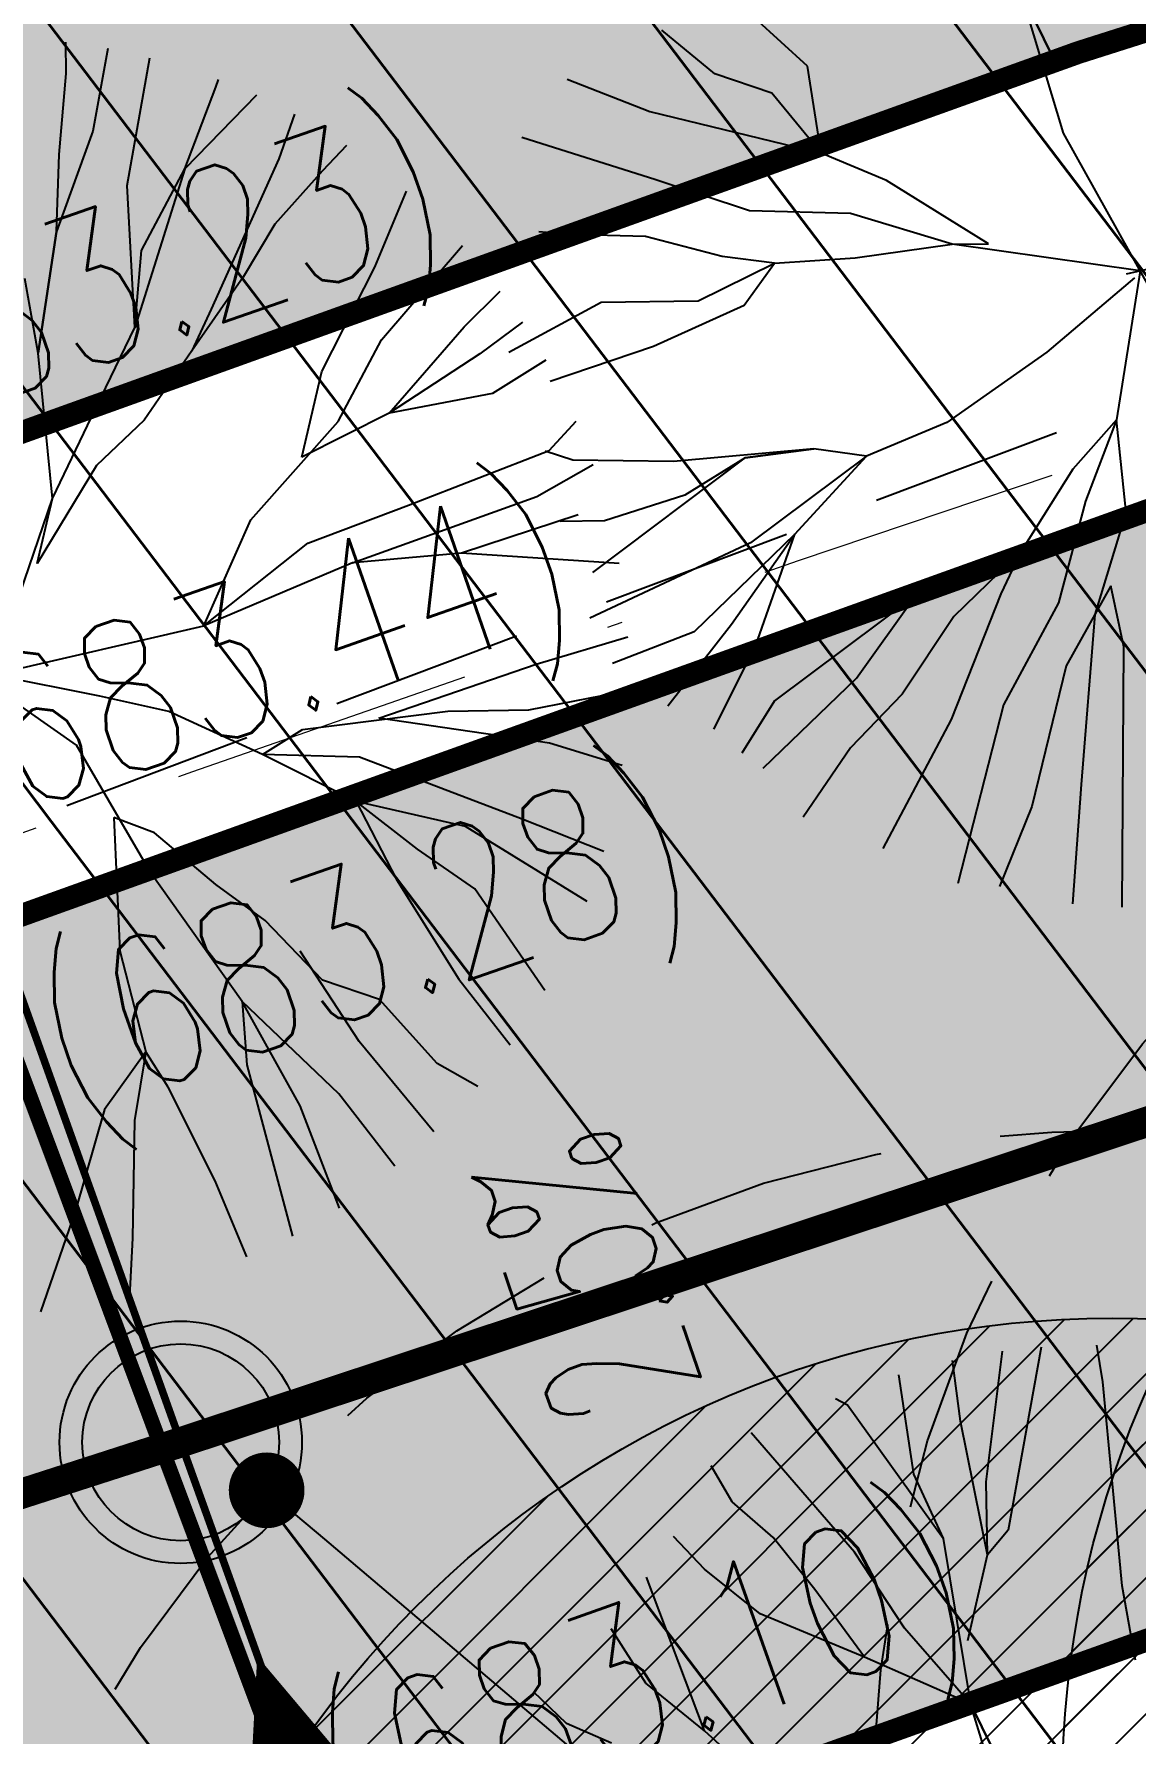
# Model space of a CAD drawing. Extents: x 352140 to 354978, y 6304672 to 6307963.
# Drawn here: x 352548.43 to 352555.7, y 6306001.17 to 6306012.4 of the extents above; entities that cross this region are included whole.
import ezdxf
from ezdxf import colors
from ezdxf.entities.mleader import LeaderData, LeaderLine
from ezdxf.enums import TextEntityAlignment as Align
from ezdxf.math import Vec2, Vec3

# ---------------------------------------------------------------- set-up
doc = ezdxf.new("R2010")
doc.units = 0
for name, pattern in [('CENTER', [50.800000000000004, 31.75, -6.35, 6.35, -6.35]), ('CONTINUA', [0]), ('CONTINUOS', [0]), ('DASHDOT', [1, 0.5, -0.25, 0, -0.25]), ('DASHDOTX2', [2, 1, -0.5, 0, -0.5]), ('DASHED', [19.049999999999997, 12.7, -6.35]), ('HIDDEN', [9.524999999999999, 6.35, -3.175])]:
    doc.linetypes.add(name, pattern=pattern)
doc.layers.get('0').update_dxf_attribs({"linetype": 'CONTINUOUS'})
for name, color, linetype in [('00-S2_ALL AREA APORTANTES', 150, 'CONTINUOUS'), ('00_All ext_Camara', 3, 'CONTINUOUS'), ('00_All ext_Colector', 1, 'CONTINUOUS'), ('00_All ext_Descarga sum', 1, 'CONTINUOUS'), ('00_All ext_Txt', 4, 'CONTINUOUS'), ('01_Dem Ext_Transl_niv.anillo', 130, 'CONTINUOUS'), ('02_Geo ext_Acotamiento', 7, 'CONTINUOUS'), ('02_Geo ext_Eje', 4, 'CONTINUOUS'), ('02_Geo ext_Geometria', 2, 'CONTINUOUS'), ('03_Pav ext_Escurrimiento', 2, 'CONTINUOUS'), ('03_Pav ext_HCV', 34, 'CONTINUOUS'), ('03_Pav ext_Linea de Corte', 6, 'CONTINUOUS'), ('03_Pav ext_Vereda HC', 42, 'CONTINUOUS'), ('03_Pav proy_Solera Tipo A', 1, 'CONTINUOUS'), ('03_S2_Pav ext_Borde vereda', 7, 'CONTINUOUS'), ('03_S3_Pav ext_Cota', 2, 'CONTINUOUS'), ('05_All ext_Txt', 4, 'CONTINUOUS'), ('Paisajismo', 253, 'CONTINUOUS')]:
    doc.layers.add(name, color=color, linetype=linetype)
doc.layers.add('0_ASD_LINEA OFICIAL', color=253, linetype='DASHDOT', lineweight=20)
doc.layers.add('EJE PROYECTADO', color=7, linetype='DASHDOTX2', lineweight=15)
doc.styles.add('JPG_2MM', font='simplex.shx', dxfattribs={"height": 1})
doc.styles.add('ROMANS', font='romans.shx', dxfattribs={"width": 0.75})
doc.dimstyles.new('Principal', dxfattribs={"dimscale": 0, "dimtxt": 2, "dimasz": 2, "dimexe": 1, "dimexo": 1, "dimtad": 1, "dimrnd": 0.05, "dimzin": 1, "dimtxsty": 'ROMANS', "dimcen": 2.5, "dimclrt": 2, "dimaunit": 2, "dimadec": 0, "dimazin": 0, "dimtfac": 1, "dimtmove": 0, "dimatfit": 3, "dimfxl": 1, "dimfxlon": 1, "dimarcsym": 0})
pattern_1 = [(45, (0, 0), (-0.2245064030267289, 0.2245064030267289), [])]
pattern_2 = [(127.2451660467093, (0, 0), (-1.263734244477452, -0.9607975902004564), [])]

# ---------------------------------------------------------------- blocks, each defined once
blk = doc.blocks.new('*U962')
at = {"layer": 'EJE PROYECTADO', "color": 7, "linetype": 'DASHDOT', "lineweight": 15, "ltscale": 4}
blk.add_arc((352689.664669159, 6305611.165365543), 420.4197496926291, 101.3958787087447, 110.6328112002141, dxfattribs=at)
blk = doc.blocks.new('CAMARA')
at = {"layer": '00_All ext_Camara', "ltscale": 0.5}
for radius in [0.8, 0.65]:
    blk.add_circle((0, 0), radius, dxfattribs=at)
blk = doc.blocks.new('_Dot')
at = {"color": 0, "linetype": 'ByBlock', "lineweight": -2}
blk.add_line((-0.5, 0), (-1, 0), dxfattribs=at)
at = {"color": 0, "linetype": 'ByBlock', "const_width": 0.5}
blk.add_lwpolyline([(-0.25, 0, 1), (0.25, 0, 1)], format="xyb", close=True, dxfattribs=at)
blk = doc.blocks.new('*D1192')
at = {"layer": '02_Geo ext_Acotamiento', "color": 0, "lineweight": -2, "transparency": 16777216}
blk.add_line((352392.9165986432, 6306017.745887456), (352390.0729390397, 6306012.40179472), dxfattribs=at)
at = {"layer": '02_Geo ext_Acotamiento', "color": 0, "transparency": 16777216}
blk.add_solid([(352389.9258057098, 6306012.480086233), (352390.2200723691, 6306012.323503207), (352389.6031899611, 6306011.518994741)], dxfattribs=at)
at = {"layer": '02_Geo ext_Acotamiento', "color": 2, "transparency": 16777216, "insert": (352390.9282922098, 6306015.941650215), "char_height": 1, "attachment_point": 5, "rotation": 61.9819900856352, "style": 'ROMANS'}
blk.add_mtext('R415,75', dxfattribs=at)
blk = doc.blocks.new('*D1278')
at = {"layer": '02_Geo ext_Acotamiento', "color": 0, "lineweight": -2, "transparency": 16777216}
for p, q in [((352555.586298178, 6306022.799401), (352556.0617141747, 6306022.954254577)), ((352555.8960053299, 6306021.848569007), (352559.1479586968, 6306011.864746277)), ((352559.4576658488, 6306010.913914284), (352559.9330818455, 6306011.068767861))]:
    blk.add_line(p, q, dxfattribs=at)
at = {"layer": '02_Geo ext_Acotamiento', "color": 0, "transparency": 16777216}
for points in [[(352556.0544773287, 6306021.900186866), (352555.7375333312, 6306021.796951149), (352555.586298178, 6306022.799401)], [(352559.3064306956, 6306011.916364136), (352558.9894866981, 6306011.813128419), (352559.4576658488, 6306010.913914284)]]:
    blk.add_solid(points, dxfattribs=at)
at = {"layer": '02_Geo ext_Acotamiento', "color": 2, "transparency": 16777216, "insert": (352558.3850884366, 6306017.137790622), "char_height": 1, "attachment_point": 5, "rotation": 288.0415829997936, "style": 'ROMANS'}
blk.add_mtext('12,50', dxfattribs=at)
blk = doc.blocks.new('A$C27410629')
at = {"layer": '0_ASD_LINEA OFICIAL', "ltscale": 8}
blk.add_lwpolyline([(283.5421609954101, 1214.484549576148, 0.5, 0.5, 0.0321136014722069), (329.8150799274445, 1226.935406510711, 0.5, 0.5, 0.0079173357297827), (341.9242357289513, 1231.194686628496, 0.5, 0.5, -0.0403444595114676), (405.0949614570582, 1249.329495846422, 0.5, 0.5, 0), (406.0664454449125, 1249.524144371034, 0.5, 0.5, 0), (504.3873910620769, 1263.407003486325, 0, 0, 0)], format="xyseb", dxfattribs=at)
at = {"layer": '0_ASD_LINEA OFICIAL', "ltscale": 8, "const_width": 0.5}
blk.add_lwpolyline([(329.8150799274445, 1226.935406510711), (341.2203054375386, 1148.869108198814), (238.1945199317815, 1105.633967030124), (291.4898137451928, 983.2987389694845), (321.9777186070569, 995.4464620913477), (326.4540963422405, 996.5325645556804), (296.0294186443425, 1064.505402681856), (308.0461575237678, 1069.694526371228), (363.6111070365623, 1093.68883921703), (361.4307297416417, 1107.62619051947), (353.4385792691864, 1158.713491797669), (341.9099523256627, 1227.807339492449, -0.0466182907324211), (405.4636274408804, 1246.3592193141), (405.0949720598292, 1249.329410421774)], format="xyb", dxfattribs=at)
blk = doc.blocks.new('1.0 - LO RECABARREN LOTEO PARQUE - VEGETACION PROPUESTA ETAPA MUNICIPAL')
at = {"layer": 'Paisajismo', "color": 251}
for p, q in [((352555.172202638, 6306012.220824152), (352554.9517090351, 6306012.671748458)), ((352554.9517090351, 6306012.671748458), (352555.172202638, 6306012.220824152)), ((352555.2329124425, 6306011.740746294), (352554.9517090351, 6306012.671748458)), ((352553.5410953043, 6306012.183042341), (352553.1943948647, 6306012.499757019)), ((352552.9303626638, 6306012.133287285), (352552.578818382, 6306012.421882896)), ((352548.6457076549, 6306012.136032643), (352548.6425629967, 6306012.342816938)), ((352548.9216013525, 6306012.300855788), (352548.8209122075, 6306011.753928636)), ((352549.0475874007, 6306011.395140101), (352549.1994227281, 6306012.239702217)), ((352548.6004366189, 6306011.600898863), (352548.6457076549, 6306012.136032643)), ((352553.306171, 6306012.005390267), (352552.9303626638, 6306012.133287285)), ((352553.6326432158, 6306011.609521849), (352553.5410953043, 6306012.183042341)), ((352549.4297072686, 6306011.506621495), (352549.635166178, 6306012.044191322)), ((352549.635166178, 6306012.044191322), (352549.6516657363, 6306012.096353798)), ((352551.9536266391, 6306012.098528652), (352552.4998584679, 6306011.885469272)), ((352549.9032789614, 6306011.991754828), (352549.4297072686, 6306011.506621495)), ((352553.6326432158, 6306011.609521849), (352553.306171, 6306012.005390267)), ((352550.1528484444, 6306011.867108461), (352550.0504472667, 6306011.571384839)), ((352552.4998584679, 6306011.885469272), (352553.6326432158, 6306011.609521849)), ((352548.8209122075, 6306011.753928636), (352548.5814587431, 6306011.092888584)), ((352552.5404540986, 6306011.432579776), (352551.6549427575, 6306011.713058192)), ((352555.8094194421, 6306010.707349567), (352555.2329124425, 6306011.740746294)), ((352548.5814587431, 6306011.092888584), (352548.6004366189, 6306011.600898863)), ((352550.0504472667, 6306011.571384839), (352549.6029982281, 6306010.578494683)), ((352550.4980633863, 6306011.658978537), (352550.3378529882, 6306011.49371149)), ((352553.6326432158, 6306011.609521849), (352553.6326432158, 6306011.609521849)), ((352554.0626585405, 6306011.429008031), (352553.6326432158, 6306011.609521849)), ((352549.4297072686, 6306011.506621495), (352549.0984748032, 6306010.459420376)), ((352549.1441521435, 6306010.967836685), (352549.4297072686, 6306011.506621495)), ((352550.3378529882, 6306011.49371149), (352550.0227566859, 6306011.141530683)), ((352549.0984748032, 6306010.459420376), (352549.0475874007, 6306011.395140101)), ((352550.6847530537, 6306010.856559636), (352550.8929185972, 6306011.3591139)), ((352553.1577630672, 6306011.228190565), (352552.5404540986, 6306011.432579776)), ((352554.7366145031, 6306011.011700301), (352554.0626585405, 6306011.429008031)), ((352550.0227566859, 6306011.141530683), (352549.8144515555, 6306010.790973897)), ((352553.8256247457, 6306011.211626455), (352553.1577630672, 6306011.228190565)), ((352554.496330462, 6306011.008046196), (352553.8256247457, 6306011.211626455)), ((352555.6476042144, 6306010.811777221), (352557.13782979, 6306011.155105083)), ((352548.4601543037, 6306010.289380482), (352548.5814587431, 6306011.092888584)), ((352548.5814587431, 6306011.092888584), (352548.4601543037, 6306010.289380482)), ((352551.9692309355, 6306011.072432283), (352551.7678633801, 6306011.089493776)), ((352552.4721910779, 6306011.059956728), (352551.9692309355, 6306011.072432283)), ((352552.9769866484, 6306010.926763857), (352552.4721910779, 6306011.059956728)), ((352553.8567910957, 6306010.918155641), (352554.496330462, 6306011.008046196)), ((352554.496330462, 6306011.008046196), (352554.7366145031, 6306011.011700301)), ((352555.7393676942, 6306010.832918288), (352554.496330462, 6306011.008046196)), ((352549.0984748032, 6306010.459420376), (352549.1441521435, 6306010.967836685)), ((352550.7286915131, 6306010.377323346), (352551.2629096817, 6306011.000466829)), ((352553.3232348455, 6306010.883317968), (352552.9769866484, 6306010.926763857)), ((352553.3232348455, 6306010.883317968), (352553.8567910957, 6306010.918155641)), ((352548.4601543037, 6306010.289380482), (352548.3731572005, 6306010.781158118)), ((352549.8144515555, 6306010.790973897), (352549.4746871682, 6306010.304808928)), ((352550.3332451282, 6306010.166991312), (352550.6847530537, 6306010.856559636)), ((352552.8196238031, 6306010.63516186), (352553.3232348455, 6306010.883317968)), ((352553.1226251182, 6306010.606991541), (352553.3232348455, 6306010.883317968)), ((352555.7014071723, 6306010.785874852), (352555.1213587917, 6306010.296052704)), ((352555.7393676942, 6306010.832918288), (352555.5821364359, 6306009.848782502)), ((352551.2739509729, 6306010.463036074), (352551.5129922246, 6306010.699351436)), ((352549.6029982281, 6306010.578494683), (352549.4746871682, 6306010.304808928)), ((352551.5696823148, 6306010.295485028), (352552.178865618, 6306010.62541757)), ((352552.178865618, 6306010.62541757), (352552.8196238031, 6306010.63516186)), ((352552.5234179044, 6306010.336264388), (352553.1226251182, 6306010.606991541)), ((352548.8137322423, 6306009.867203698), (352549.0984748032, 6306010.459420376)), ((352550.7798642415, 6306009.892044721), (352551.2739509729, 6306010.463036074)), ((352551.6590987144, 6306010.49314925), (352551.3772352807, 6306010.283489179)), ((352550.4431364359, 6306009.838535462), (352550.7286915131, 6306010.377323346)), ((352551.8431743312, 6306010.104553972), (352552.5234179044, 6306010.336264388)), ((352548.5548766296, 6306009.328821844), (352548.4601543037, 6306010.289380482)), ((352549.4746871682, 6306010.304808928), (352549.161215989, 6306009.845764386)), ((352551.3772352807, 6306010.283489179), (352550.7798642415, 6306009.892044721)), ((352551.8125522676, 6306010.243729932), (352551.4616376313, 6306010.023158489)), ((352555.1213587917, 6306010.296052704), (352554.4608101684, 6306009.831730003)), ((352550.2010691825, 6306009.601504207), (352550.3332451282, 6306010.166991312)), ((352551.4616376313, 6306010.023158489), (352550.7798642415, 6306009.892044721)), ((352550.7798642415, 6306009.892044721), (352550.2010691825, 6306009.601504207)), ((352548.5548766296, 6306009.328821844), (352548.8137322423, 6306009.867203698)), ((352549.161215989, 6306009.845764386), (352548.8453071225, 6306009.547015447)), ((352549.865525693, 6306009.188420785), (352550.4431364359, 6306009.838535462)), ((352551.8346942296, 6306009.645920591), (352552.0137233822, 6306009.840875856)), ((352554.4608101684, 6306009.831730003), (352553.9300956326, 6306009.609882294)), ((352555.5821364359, 6306009.848782502), (352555.2933310644, 6306009.523725163)), ((352555.5821364359, 6306009.848782502), (352555.376675251, 6306009.311215715)), ((352555.5821364359, 6306009.848782502), (352555.5821364359, 6306009.848782502)), ((352555.6448775738, 6306009.235129586), (352555.5821364359, 6306009.848782502)), ((352548.8453071225, 6306009.547015447), (352548.454583721, 6306008.899742847)), ((352550.905539157, 6306009.284404599), (352551.8346942296, 6306009.645920591)), ((352551.7535265182, 6306009.343374069), (352552.1256124786, 6306009.554981419)), ((352551.9918724769, 6306009.583585797), (352551.8099991745, 6306009.641192841)), ((352552.6556818114, 6306009.573556859), (352551.9918724769, 6306009.583585797)), ((352552.1238304222, 6306008.840997393), (352553.1291495707, 6306009.597701957)), ((352553.5822078554, 6306009.658036037), (352552.6556818114, 6306009.573556859)), ((352553.1291495707, 6306009.597701957), (352552.7323319313, 6306009.351169904)), ((352553.1291495707, 6306009.597701957), (352553.5822078554, 6306009.658036037)), ((352553.5822078554, 6306009.658036037), (352553.1291495707, 6306009.597701957)), ((352553.9300956326, 6306009.609882294), (352553.1643787295, 6306009.037071804)), ((352553.4572469097, 6306009.094969803), (352553.9300956326, 6306009.609882294)), ((352553.9300956326, 6306009.609882294), (352553.5822078554, 6306009.658036037)), ((352555.2933310644, 6306009.523725163), (352554.9543792396, 6306008.984128326)), ((352548.1572489687, 6306008.166744504), (352548.5548766296, 6306009.328821844)), ((352548.454583721, 6306008.899742847), (352548.5548766296, 6306009.328821844)), ((352550.5374524575, 6306008.904694295), (352551.7535265182, 6306009.343374069)), ((352552.7323319313, 6306009.351169904), (352552.2008048347, 6306009.182754064)), ((352550.2417402856, 6306009.033809369), (352550.905539157, 6306009.284404599)), ((352552.0280820636, 6306009.221307727), (352551.2574920186, 6306008.969088476)), ((352555.376675251, 6306009.311215715), (352555.1999449563, 6306008.640473753)), ((352555.4414478164, 6306008.563981593), (352555.6448775738, 6306009.235129586)), ((352549.5557110645, 6306008.488931299), (352549.865525693, 6306009.188420785)), ((352552.2008048347, 6306009.182754064), (352551.9071263197, 6306009.178287966)), ((352549.5557110645, 6306008.488931299), (352550.2417402856, 6306009.033809369)), ((352553.1643787295, 6306009.037071804), (352552.103764448, 6306008.539944555)), ((352553.4572469097, 6306009.094969803), (352552.7934527573, 6306008.448696882)), ((352553.0390137107, 6306008.500723075), (352553.4572469097, 6306009.094969803)), ((352553.1971057802, 6306008.354214472), (352553.4572469097, 6306009.094969803)), ((352550.5374524575, 6306008.904694295), (352549.5557110645, 6306008.488931299)), ((352551.2574920186, 6306008.969088476), (352550.5374524575, 6306008.904694295)), ((352551.2574920186, 6306008.969088476), (352550.5374524575, 6306008.904694295)), ((352552.2971228524, 6306008.899243585), (352551.2574920186, 6306008.969088476)), ((352554.9543792396, 6306008.984128326), (352554.2578365141, 6306008.69233206)), ((352554.9543792396, 6306008.984128326), (352554.5070111162, 6306008.549771205)), ((352554.8208089037, 6306008.700893427), (352554.9543792396, 6306008.984128326)), ((352554.2578365141, 6306008.69233206), (352553.323249992, 6306007.993897118)), ((352553.8639744163, 6306008.142989669), (352554.2578365141, 6306008.69233206)), ((352554.4915485645, 6306007.870794428), (352554.8208089037, 6306008.700893427)), ((352555.5440185606, 6306008.752140175), (352555.2503811153, 6306008.224445721)), ((352555.6305623058, 6306008.350972531), (352555.5440185606, 6306008.752140175)), ((352554.5070111162, 6306008.549771205), (352554.1676530332, 6306008.036888764)), ((352555.1999449563, 6306008.640473753), (352554.836327322, 6306007.966889712)), ((352555.3517182589, 6306007.44028524), (352555.4414478164, 6306008.563981593)), ((352548.0654854889, 6306008.145603437), (352549.5557110645, 6306008.488931299)), ((352552.7934527573, 6306008.448696882), (352552.2536462298, 6306008.239245932)), ((352552.6199679456, 6306007.959908214), (352553.0390137107, 6306008.500723075)), ((352551.7502484849, 6306008.2364939), (352552.3540870738, 6306008.415060023)), ((352552.9238804999, 6306007.806706145), (352553.1971057802, 6306008.354214472)), ((352555.6189424345, 6306006.630465619), (352555.6305623058, 6306008.350972531)), ((352550.7099299229, 6306007.878561926), (352551.7502484849, 6306008.2364939)), ((352555.2503811153, 6306008.224445721), (352555.0231819635, 6306007.295277872)), ((352548.8684651581, 6306008.024205676), (352548.1572489687, 6306008.166744504)), ((352553.2495568375, 6306007.550044614), (352553.8639744163, 6306008.142989669)), ((352548.7131504728, 6306007.701175314), (352548.2273007166, 6306008.041175783)), ((352549.3239589008, 6306007.92424412), (352548.8684651581, 6306008.024205676)), ((352551.7005083782, 6306007.933661698), (352552.286242511, 6306008.049457664)), ((352553.323249992, 6306007.993897118), (352553.1072836343, 6306007.648501429)), ((352554.1676530332, 6306008.036888764), (352553.8258572663, 6306007.684301928)), ((352549.9424867344, 6306007.639705569), (352549.3239589008, 6306007.92424412)), ((352550.2070325546, 6306007.804061309), (352551.1665435961, 6306007.925541462)), ((352551.8386284098, 6306007.71460844), (352550.7099299229, 6306007.878561926)), ((352551.1665435961, 6306007.925541462), (352551.7005083782, 6306007.933661698)), ((352554.0419577554, 6306007.018741219), (352554.4915485645, 6306007.870794428)), ((352554.836327322, 6306007.966889712), (352554.5338257486, 6306006.786513417)), ((352549.9424867344, 6306007.639705569), (352550.2070325546, 6306007.804061309)), ((352549.2067195439, 6306006.853573638), (352548.7131504728, 6306007.701175314)), ((352550.5614230539, 6306007.328452656), (352549.9424867344, 6306007.639705569)), ((352550.5836512238, 6306007.622732389), (352549.9424867344, 6306007.639705569)), ((352552.3183733008, 6306007.566615373), (352551.8386284098, 6306007.71460844)), ((352553.8258572663, 6306007.684301928), (352553.5123860854, 6306007.225257386)), ((352551.658081286, 6306007.211517919), (352550.5836512238, 6306007.622732389)), ((352555.2943020695, 6306006.652364824), (352555.3517182589, 6306007.44028524)), ((352551.2839171132, 6306007.162819945), (352550.5614230539, 6306007.328452656)), ((352550.5614230539, 6306007.328452656), (352550.8266771393, 6306006.813755102)), ((352550.9667703876, 6306007.013948526), (352550.5614230539, 6306007.328452656)), ((352548.9607475708, 6306007.223942609), (352549.0008520992, 6306006.342721248)), ((352549.2293539721, 6306007.121138974), (352548.9607475708, 6306007.223942609)), ((352552.1958170532, 6306006.998378761), (352551.658081286, 6306007.211517919)), ((352555.0231819635, 6306007.295277872), (352554.8099693115, 6306006.76880596)), ((352549.6351097916, 6306006.779920481), (352549.2293539721, 6306007.121138974)), ((352552.0856820974, 6306006.669238635), (352551.2839171132, 6306007.162819945)), ((352551.3446078775, 6306006.752473342), (352550.9667703876, 6306007.013948526)), ((352549.8070820642, 6306006.007592941), (352549.2067195439, 6306006.853573638)), ((352549.9591443218, 6306006.544347667), (352549.6351097916, 6306006.779920481)), ((352550.8266771393, 6306006.813755102), (352551.2388968582, 6306006.15592541)), ((352551.8072406531, 6306006.080438828), (352551.3446078775, 6306006.752473342)), ((352550.3390154207, 6306006.149294385), (352549.9591443218, 6306006.544347667)), ((352549.0008520992, 6306006.342721248), (352549.1711992504, 6306005.677257444)), ((352550.5815131872, 6306005.743444536), (352550.1903171979, 6306006.341221076)), ((352550.7148215275, 6306006.021397333), (352550.3390154207, 6306006.149294385)), ((352551.2388968582, 6306006.15592541), (352551.5782262254, 6306005.722971748)), ((352550.4459716178, 6306005.399271902), (352549.8070820642, 6306006.007592941)), ((352549.8070820642, 6306006.007592941), (352549.8397271589, 6306005.591294866)), ((352550.1914200486, 6306005.318662815), (352549.8070820642, 6306006.007592941)), ((352551.0950967013, 6306005.599626546), (352550.7148215275, 6306006.021397333)), ((352551.0732397976, 6306005.147196298), (352550.5815131872, 6306005.743444536)), ((352549.1711992504, 6306005.677257444), (352548.8990213142, 6306005.295250103)), ((352549.1711992504, 6306005.677257444), (352549.0980121107, 6306005.221867006)), ((352549.3191089381, 6306005.442507565), (352549.1711992504, 6306005.677257444)), ((352549.8397271589, 6306005.591294866), (352550.1407427852, 6306004.459877504)), ((352551.3633440178, 6306005.447173728), (352551.0950967013, 6306005.599626546)), ((352549.6301861112, 6306004.823388333), (352549.3191089381, 6306005.442507565)), ((352550.8152256101, 6306004.921906909), (352550.4459716178, 6306005.399271902)), ((352548.8990213142, 6306005.295250103), (352548.7080569915, 6306004.628247526)), ((352550.4506455664, 6306004.643189095), (352550.1914200486, 6306005.318662815)), ((352549.0980121107, 6306005.221867006), (352549.0830948162, 6306004.446697355)), ((352549.8388968698, 6306004.3234576), (352549.6301861112, 6306004.823388333)), ((352548.7080569915, 6306004.628247526), (352548.4768799049, 6306003.960633417)), ((352549.0830948162, 6306004.446697355), (352549.0628980736, 6306004.018836415)), ((352555.0855462082, 6306003.726887967), (352554.8677276708, 6306002.518835844)), ((352555.49285132, 6306003.496660534), (352555.4517584847, 6306003.739439136)), ((352554.5524793084, 6306003.237399867), (352554.4984644008, 6306003.639054126)), ((352554.7209158553, 6306002.838070647), (352554.8295055619, 6306003.699001164)), ((352554.1423218449, 6306003.543150313), (352554.2423082454, 6306002.88753137)), ((352555.6188260874, 6306002.150633369), (352555.49285132, 6306003.496660534)), ((352553.8063193408, 6306003.344064462), (352553.7254151867, 6306003.3862608)), ((352554.4372541274, 6306002.463631568), (352553.8063193408, 6306003.344064462)), ((352553.8514448329, 6306002.372398052), (352553.1688994312, 6306003.161227591)), ((352554.7300322954, 6306002.355232141), (352554.5524793084, 6306003.237399867)), ((352553.0439895763, 6306002.704563293), (352552.9059677553, 6306002.942472917)), ((352554.2423082454, 6306002.88753137), (352554.4372541274, 6306002.463631568)), ((352554.7300322954, 6306002.355232141), (352554.7209158553, 6306002.838070647)), ((352553.315495911, 6306002.469173981), (352553.0439895763, 6306002.704563293)), ((352552.8614163111, 6306002.259574804), (352552.6561889403, 6306002.477079432)), ((352554.8677276708, 6306002.518835844), (352554.7300322954, 6306002.355232141)), ((352553.5890175205, 6306002.126930653), (352553.315495911, 6306002.469173981)), ((352554.1813861401, 6306001.870877271), (352553.8514448329, 6306002.372398052)), ((352554.4372541274, 6306002.463631568), (352554.6181142233, 6306001.371369648)), ((352553.229002239, 6306001.964632945), (352552.8614163111, 6306002.259574804)), ((352554.5999339512, 6306001.789262933), (352554.7300322954, 6306002.355232141)), ((352552.861443526, 6306001.192925792), (352552.4788807836, 6306002.208028962)), ((352555.7076286124, 6306001.659178539), (352555.6188260874, 6306002.150633369)), ((352553.9179523336, 6306001.678835363), (352553.5890175205, 6306002.126930653)), ((352553.9179523336, 6306001.678835363), (352553.229002239, 6306001.964632945)), ((352552.473373189, 6306001.507605923), (352552.2453819043, 6306001.865559596)), ((352554.6181142233, 6306001.371369648), (352554.1813861401, 6306001.870877271)), ((352554.6181142233, 6306001.371369648), (352553.9179523336, 6306001.678835363)), ((352552.861443526, 6306001.192925792), (352552.473373189, 6306001.507605923)), ((352551.9499728406, 6306001.240819774), (352551.7323642859, 6306001.450501404)), ((352554.8402623178, 6306000.921258125), (352554.6181142233, 6306001.371369648)), ((352554.6181142233, 6306001.371369648), (352554.8402623178, 6306000.921258125)), ((352554.9027347552, 6306000.441406455), (352554.6181142233, 6306001.371369648)), ((352552.24615718, 6306001.112791545), (352551.9499728406, 6306001.240819774)), ((352553.2093047334, 6306000.877486475), (352552.861443526, 6306001.192925792))]:
    blk.add_line(p, q, dxfattribs=at)

msp = doc.modelspace()

# ---------------------------------------------------------------- hatches: boundary and pattern name
at = {"layer": '00-S2_ALL AREA APORTANTES', "linetype": 'DASHED', "lineweight": 40, "ltscale": 0.25}
h = msp.add_hatch(dxfattribs=at)
h.set_pattern_fill('ANSI31', color=82, scale=0.5, angle=82.24516604670927)
h.set_pattern_definition(pattern_2)
edge = h.paths.add_edge_path()
edge.add_line((352578.5219978087, 6306016.628153646), (352575.2834480847, 6306028.700630706))
edge.add_arc((352689.826985098, 6305610.553489243), 433.5519043728395, 105.3193020463716, 109.6836135324268)
edge.add_line((352543.7954373713, 6306018.771618254), (352548.0062630867, 6306007.000763051))
edge.add_arc((352689.6646693027, 6305611.165365092), 420.419750165927, 105.32899892131331, 109.6908665099489, ccw=False)
h = msp.add_hatch(dxfattribs=at)
h.set_pattern_fill('ANSI31', color=40, scale=0.5, angle=82.24516604670927)
h.set_pattern_definition(pattern_2)
edge = h.paths.add_edge_path()
edge.add_line((352581.7607743225, 6306004.554831173), (352578.521997809, 6306016.628153645))
edge.add_arc((352689.6646692987, 6305611.165365106), 420.4197501505788, 105.3289989213223, 109.6908665101328)
edge.add_line((352548.0062630868, 6306007.000763051), (352552.2166296215, 6305995.231191433))
edge.add_arc((352689.6646691514, 6305611.165365566), 407.9197496679239, 105.3385732842141, 109.69108255049, ccw=False)
h = msp.add_hatch(dxfattribs=at)
h.set_pattern_fill('ANSI31', color=150, scale=0.5, angle=82.24516604670927)
h.set_pattern_definition(pattern_2)
edge = h.paths.add_edge_path()
edge.add_line((352504.6759193268, 6305992.977833404), (352507.8227190353, 6305980.880410058))
edge.add_arc((352413.8134984157, 6306342.279043438), 373.4256361982561, 284.5809840346455, 288.7388142543311)
edge.add_arc((352405.3488427031, 6306373.115849193), 405.3515892739023, 288.4715946656918, 290.2860910784061)
edge.add_arc((352689.6646749965, 6305611.165349734), 407.9197665451234, 110.297498533501, 110.63812503680089, ccw=False)
edge.add_line((352548.1594682792, 6305993.754963302), (352552.2168315117, 6305995.230627074))
edge.add_line((352552.2168315117, 6305995.230627074), (352548.0062337617, 6306007.000845026))
edge.add_line((352548.0062337617, 6306007.000845026), (352543.8232844782, 6306005.478764309))
edge.add_arc((352689.6646922219, 6305611.165303677), 420.4198157172066, 110.2974985578418, 110.632811170711)
edge.add_line((352541.5181508819, 6306004.618507676), (352529.7625162407, 6306000.485040959))
edge.add_arc((352413.8134983288, 6306342.279043749), 360.9256365207904, 284.5809926338536, 288.7388142333925, ccw=False)
at = {"layer": '01_Dem Ext_Transl_niv.anillo'}
h = msp.add_hatch(dxfattribs=at)
h.set_pattern_fill('ANSI31', color=256, scale=0.1)
h.set_pattern_definition(pattern_1)
edge = h.paths.add_edge_path()
edge.add_arc((352561.7243359476, 6306000.805718152), 6.5, 0, 360)
h = msp.add_hatch(dxfattribs=at)
h.set_pattern_fill('ANSI31', color=256, scale=0.1)
h.set_pattern_definition(pattern_1)
edge = h.paths.add_edge_path()
edge.add_arc((352555.5531984224, 6305997.41723701), 6.5, 0, 360)
at = {"layer": '03_Pav ext_HCV'}
h = msp.add_hatch(dxfattribs=at)
h.set_pattern_fill('SWAMP', color=256, scale=0.025, angle=-5.878428e-10, style=0)
h.set_pattern_definition([(359.9999999994121, (0, 0), (0.3175000000056422, 0.5499261309017425), [0.079375, -0.555625]), (90, (0.0396875, -4.072e-13), (-0.3174999999943578, 0.5499261309082575), [0.0396875, -1.06016476181]), (90, (0.049609375, -5.09e-13), (-0.3174999999943578, 0.5499261309082575), [0.03175, -1.06810226181]), (90, (0.029765625, -3.054e-13), (-0.3174999999943578, 0.5499261309082575), [0.03175, -1.06810226181]), (59.99999999941215, (0.05953125, -6.108e-13), (-0.3174999995629745, 0.5499261311573168), [0.0254, -0.6096]), (119.9999999994121, (0.01984375, -2.036e-13), (-0.6349999995686166, 2.555744e-10), [0.0254, -0.6095999999999999])])
edge = h.paths.add_edge_path()
edge.add_line((352582.7604781822, 6306009.990682307), (352582.7094065281, 6306010.214427269))
edge.add_line((352582.7094065281, 6306010.214427269), (352580.9699995404, 6306009.759601035))
edge.add_line((352580.9699995404, 6306009.759601035), (352579.3317819714, 6306016.365140463))
edge.add_arc((352669.2469957958, 6305675.880273432), 352.1571955173803, 104.7929578461864, 110.8093104427475)
edge.add_arc((352411.0130488128, 6306355.120968377), 374.5151511775018, 284.27325860252904, 290.8219381845124, ccw=False)
edge.add_line((352503.3485315067, 6305992.166760388), (352504.8924171243, 6305985.547212779))
edge.add_arc((352405.9232445408, 6306371.355446129), 398.3000000538462, 284.1285415200615, 284.38752353333007, ccw=False)
edge.add_line((352503.1475245466, 6305985.103806106), (352503.1929585375, 6305984.909003809))
edge.add_arc((352405.9232442284, 6306371.355446003), 398.5000000080018, 284.128039602825, 290.667801749784)
edge.add_arc((352670.9825796759, 6305669.376605959), 351.8537880972383, 104.5210170049202, 110.70655520670539, ccw=False)
edge = h.paths.add_edge_path()
edge.add_line((352578.7831344952, 6306019.322153868), (352577.1555167001, 6306025.920201077))
edge.add_line((352577.1555167001, 6306025.920201077), (352578.8859105903, 6306026.384294473))
edge.add_line((352578.8859105903, 6306026.384294473), (352578.8380086585, 6306026.578479623))
edge.add_arc((352675.6947541877, 6305655.822097072), 383.1990662264831, 104.6407945569434, 110.6467041322223)
edge.add_arc((352411.0264432293, 6306355.091504763), 364.4828849652177, 284.02077218571867, 290.8202080741271, ccw=False)
edge.add_line((352499.3310434624, 6306001.467310158), (352499.3311277809, 6306001.466948634))
edge.add_line((352499.3311277809, 6306001.466948634), (352499.3764760409, 6306001.272513909))
edge.add_arc((352411.0264434375, 6306355.091504628), 364.6828847836657, 284.0202827655139, 284.3031292632124)
edge.add_line((352501.1220561732, 6306001.712972428), (352502.6669609626, 6305995.089055029))
edge.add_arc((352411.0169527672, 6306355.112414695), 371.5057785658549, 284.2822463465426, 290.8175694360228)
edge.add_arc((352668.8214646695, 6305677.181264676), 353.7898938037449, 104.74375924454031, 110.8243385451189, ccw=False)
at = {"layer": '03_Pav ext_Vereda HC'}
h = msp.add_hatch(dxfattribs=at)
h.set_pattern_fill('DOTS', color=256, scale=0.2, style=0)
h.set_pattern_definition([(0, (0, 0), (0.15875, 0.3175), [0, -0.3175])])
edge = h.paths.add_edge_path()
edge.add_line((352708.350524546, 6306025.119232051), (352708.6131484506, 6306025.156224338))
edge.add_line((352708.6131484506, 6306025.156224338), (352709.4927218606, 6306019.014929595))
edge.add_line((352709.4927218606, 6306019.014929595), (352711.4741742484, 6306019.286802134))
edge.add_line((352711.4741742484, 6306019.286802134), (352710.0305056714, 6306029.495230259))
edge.add_line((352710.0305056714, 6306029.495230259), (352706.0696310923, 6306028.937129316))
edge.add_line((352706.0696310923, 6306028.937129316), (352706.3637178176, 6306026.857591641))
edge.add_line((352706.3637178176, 6306026.857591641), (352622.7858116257, 6306015.057256527))
edge.add_line((352622.7858116257, 6306015.057256527), (352617.8349148842, 6306014.358241161))
edge.add_line((352617.8349148842, 6306014.358241161), (352609.693031093, 6306013.208691459))
edge.add_line((352609.693031093, 6306013.208691459), (352608.6640347624, 6306013.002519644))
edge.add_arc((352692.7099067825, 6305596.96117567), 424.4456484631147, 101.4208046291385, 104.3722850303219)
edge.add_line((352587.3534402294, 6306008.12309445), (352583.4868267103, 6306007.098818317))
edge.add_arc((352690.293514658, 6305609.325132148), 411.8635380785971, 105.0300391540091, 110.6289178628738)
edge.add_arc((352405.3193197821, 6306373.19770662), 403.4386051726804, 289.7481950342084, 290.285108327017, ccw=False)
edge.add_line((352541.6360073423, 6305993.486673285), (352542.2839023249, 6305991.59428968))
edge.add_arc((352405.3488428521, 6306373.115848734), 405.3515887915564, 289.7439899444065, 290.2860910811432)
edge.add_arc((352689.6646691976, 6305611.165365392), 407.9197498477678, 101.39688232983451, 110.63812504976039, ccw=False)
edge.add_line((352609.0580949512, 6306011.041724414), (352610.0295789289, 6306011.236372937))
edge.add_line((352610.0295789289, 6306011.236372937), (352708.350524546, 6306025.119232051))

# ---------------------------------------------------------------- linework, layer by layer
at = {"layer": '00-S2_ALL AREA APORTANTES', "color": 82, "ltscale": 0.25}
msp.add_lwpolyline([(352552.2168315117, 6305995.230627074), (352543.7956360117, 6306018.771062979)], dxfattribs=at)
at = {"layer": '00_All ext_Colector', "const_width": 0.2, "flags": 128}
for points in [[(352549.402368494, 6306003.09811884), (352577.6189570454, 6306012.454542701)], [(352509.3441753011, 6305990.176796795), (352549.402368494, 6306003.09811884)]]:
    msp.add_lwpolyline(points, dxfattribs=at)
at = {"layer": '00_All ext_Descarga sum', "linetype": 'DASHED', "ltscale": 0.05, "const_width": 0.05}
for points in [[(352544.8774813153, 6306015.749439031), (352549.4023685215, 6306003.098118765)], [(352549.402368494, 6306003.09811884), (352550.4439820433, 6306000.202705016)]]:
    msp.add_lwpolyline(points, dxfattribs=at)
at = {"layer": '00_All ext_Txt', "color": 2, "extrusion": (3.878811420180416e-07, 1.908808106767922e-07, 0.9999999999999066), "elevation": 1.340442174720512}
msp.add_lwpolyline([(352549.9074176341, 6306001.686314697, 0, 0.5624999999999989, 0), (352550.134218488, 6306001.011170252, 0.1042479130453781, 0.1042479130453781, 0)], format="xyseb", dxfattribs=at)
at = {"layer": '01_Dem Ext_Transl_niv.anillo', "linetype": 'HIDDEN', "ltscale": 0.25}
for centre in [(352561.7243359476, 6306000.805718152), (352555.5531984224, 6305997.41723701)]:
    msp.add_circle(centre, 7.73870065570986, dxfattribs=at)
at = {"layer": '01_Dem Ext_Transl_niv.anillo'}
for centre in [(352561.7243359476, 6306000.805718152), (352555.5531984224, 6305997.41723701)]:
    msp.add_circle(centre, 6.5, dxfattribs=at)
at = {"layer": '02_Geo ext_Eje', "linetype": 'CENTER', "ltscale": 0.1, "const_width": 0.3, "flags": 128}
msp.add_lwpolyline([(352349.7941651538, 6305360.986179136), (352333.730647102, 6305385.38433976), (352322.6458402493, 6305532.966928915), (352325.4724959099, 6305533.689154229), (352324.9782857499, 6305541.216464717, -0.0430730453013547), (352325.4043864983, 6305548.019489972), (352326.0198571174, 6305553.01487301, 0.0567466563211069), (352326.2788606426, 6305558.677124443, 0.0530827278442723), (352322.9614058804, 6305581.537460914, -0.0117329756431764), (352321.9004653953, 6305586.060311737, -0.0377426060972922), (352321.6830361507, 6305587.704308246), (352320.6277056487, 6305606.515025469), (352318.8943534349, 6305637.411035581), (352316.7892697772, 6305667.786964302, -0.0183996813173624), (352316.3436445606, 6305681.538049384, 0.0170041331631064), (352316.1500777049, 6305688.998236747), (352315.31378516, 6305703.522596605), (352312.6918374835, 6305750.37859157), (352311.4519553234, 6305772.385277696, 0.013751602559812), (352309.3617608073, 6305797.274554484, 0.0290783963948155), (352300.4622046267, 6305849.298983713), (352297.6372102505, 6305860.812147494, -0.0248918154574144), (352297.1334991439, 6305863.248256867, 0.0280001755021464), (352289.548419606, 6305887.688338341), (352284.4951609652, 6305902.165163189, -0.01403462392197), (352274.89911931, 6305927.159126756, -0.0411311629425888), (352269.6940778159, 6305947.022319873, -0.0226826871159949), (352268.2665507096, 6305957.982474986, -0.3153492887079679), (352298.4095126963, 6306011.04666489, -0.066924510750147), (352313.7795727407, 6306015.906107956, -0.1176268807226383), (352341.4717102872, 6306014.17659949, -0.0442755829468663), (352351.2156783137, 6306010.23293681), (352375.9867660315, 6305996.563964897, 0.017506752806276), (352388.786832347, 6305990.07447422, -0.0115899727683481), (352405.9888539106, 6305981.141746201, 0.0894508396498436), (352438.5952116063, 6305970.960527497, 0.0207485710579163), (352449.544421333, 6305970.831563836, 0.0292650525021234), (352464.9223092185, 6305972.191836654, 0.0145516934507563), (352487.5069752938, 6305976.196742449, 0.0321136014722069), (352533.7798942258, 6305988.647599383, 0.0079173357297827), (352545.8890500274, 6305992.906879501, -0.0403444595114676), (352609.0597757555, 6306011.041688719), (352610.0312597433, 6306011.236337244), (352708.3522053605, 6306025.119196359)], format="xyb", dxfattribs=at)
at = {"layer": '02_Geo ext_Geometria', "color": 251, "linetype": 'DASHED', "ltscale": 0.1}
msp.add_line((352541.5181508832, 6306004.618507676), (352573.3022719567, 6306016.586151008), dxfattribs=at)
at = {"layer": '03_Pav ext_Escurrimiento'}
msp.add_lwpolyline([(352551.4822843485, 6306002.949326226, 0, 0.399872795364281, 0), (352551.1950568997, 6306003.784015167, 0, 0, 0), (352550.8237434385, 6306004.86305977, 0, 0, 0)], format="xyseb", dxfattribs=at)
at = {"layer": '03_Pav ext_Linea de Corte', "color": 6, "linetype": 'CENTER', "ltscale": 0.025, "const_width": 0.1}
msp.add_lwpolyline([(352553.1349490628, 6305992.764478693), (352542.5146362964, 6306021.107067189)], dxfattribs=at)
at = {"layer": '03_Pav proy_Solera Tipo A', "linetype": 'CONTINUOS', "ltscale": 0.1}
for points in [[(352503.1929585375, 6305984.909003809, 0.15, 0.15, 0.0285454314993715), (352546.5773184413, 6305998.503355424, 0.15, 0.15, -0.0262439477844458), (352582.7599509723, 6306010.020918329, 0.15, 0.15, -0.0003419660001356), (352584.6533197112, 6306010.507817759, 0.15, 0.15, 0), (352586.6321153694, 6306011.02479974, 0.15, 0.15, 0), (352588.5247371563, 6306011.515144521, 0.15, 0.15, -0.0312812553136791), (352617.2951473996, 6306017.816975603, 0.15, 0.15, 0), (352641.5924359696, 6306021.247501212, 0.15, 0.15, 0), (352688.2830038829, 6306027.839937897, 0.15, 0.15, -0.0343857095931216), (352695.4770359223, 6306028.355343725, 0.15, 0.15, 0.0346751936651647), (352702.8693602514, 6306028.889252855, 0.15, 0.15, 0), (352706.0136189333, 6306029.333188209, 0, 0, 0)], [(352500.9211810408, 6305994.649440213, 0.15, 0.15, 0), (352501.6027646251, 6305991.727102372, 0.15, 0.15, 0.0297606574941404), (352544.1066069815, 6306005.052827531, 0.15, 0.15, -0.0276630323461193), (352581.0661394649, 6306016.814708469, 0.15, 0.15, 0), (352584.943692921, 6306017.79685112, 0.15, 0.15, 0), (352586.8565769625, 6306018.277542761, 0.15, 0.15, -0.0028708918005302), (352587.502146802, 6306018.437976366, 0.15, 0.15, 0), (352591.1366659856, 6306020.263078657, 0.15, 0.15, 0.7942633659952324), (352590.8599345528, 6306021.398702519, 0.15, 0.15, 0), (352586.7232884984, 6306021.335719548, 0.15, 0.15, 0.0028526326812568), (352586.1377652452, 6306021.190719941, 0.15, 0.15, 0), (352584.2176207257, 6306020.708657963, 0.15, 0.15, 0), (352580.3399098848, 6306019.727090627, 0.15, 0.15, 0.0276963908501518), (352543.0477306415, 6306007.859744148, 0.15, 0.15, -0.0297359641374015), (352500.9212502699, 6305994.649156098, 0, 0, 0)]]:
    msp.add_lwpolyline(points, format="xyseb", dxfattribs=at)
at = {"layer": '03_S2_Pav ext_Borde vereda', "linetype": 'DASHED', "ltscale": 0.05}
msp.add_lwpolyline([(352583.4884097746, 6306007.099271268, 0.024468288479734), (352545.1824399111, 6305994.77856545)], format="xyb", dxfattribs=at)

# ---------------------------------------------------------------- block references
at = {"layer": '00_All ext_Camara', "color": 211, "linetype": 'CONTINUA', "rotation": 90.00000002110815}
msp.add_blockref('CAMARA', (352549.4023687526, 6306003.098118141), dxfattribs=at)
at = {"layer": '03_S2_Pav ext_Borde vereda', "linetype": 'Continuous'}
msp.add_blockref('A$C27410629', (352203.9623478023, 6304761.713605438), dxfattribs=at)
at = {"layer": 'EJE PROYECTADO', "color": 7, "linetype": 'DASHDOTX2', "lineweight": 15, "ltscale": 4}
msp.add_blockref('*U962', (0, 0), dxfattribs=at)
at = {"layer": 'Paisajismo'}
msp.add_blockref('1.0 - LO RECABARREN LOTEO PARQUE - VEGETACION PROPUESTA ETAPA MUNICIPAL', (0, 0), dxfattribs=at)

# ---------------------------------------------------------------- texts
at = {"layer": '02_Geo ext_Acotamiento', "color": 7, "linetype": 'Continuous', "lineweight": -3, "insert": (352556.8444728935, 6306011.502231611), "char_height": 1, "attachment_point": 4, "rotation": 108.35435186988404, "style": 'ROMANS'}
msp.add_mtext('{\\C256;980.00}', dxfattribs=at)
at = {"layer": '03_Pav ext_Escurrimiento', "style": 'ROMANS', "oblique": 359.8722847085243, "width": 0.5978430108135433}
msp.add_text('2.5%%%', height=0.9996819884283765, rotation=108.9890148596833, dxfattribs=at).set_placement((352552.5507731163, 6306004.353573187), align=Align.CENTER)
at = {"layer": '03_S3_Pav ext_Cota', "style": 'JPG_2MM', "width": 0.75}
for s, height, rotation, p in [('(683.23)', 0.9999999999999993, 19.25155975937519, (352547.0447377591, 6306009.571184425)), ('(683.44)', 0.9999999999999993, 19.25155975937519, (352547.8964533974, 6306007.094443557)), ('(683.28)', 0.9999999999999993, 19.25155975937519, (352548.6675148073, 6306005.229326483)), ('(683.10)', 0.9999999999999991, 19.64423233143044, (352550.5121709906, 6306000.342339309))]:
    msp.add_text(s, height=height, rotation=rotation, dxfattribs=at).set_placement(p)

# ---------------------------------------------------------------- dimensions: what is measured, and where the dimension line sits
at = {"layer": '02_Geo ext_Acotamiento'}
dim = msp.add_radius_dim(center=(352584.9094735757, 6306378.558316333), mpoint=(352389.6031899611, 6306011.518994741), dimstyle='Principal', override={"dimscale": 0, "dimaunit": 0, "dimfxl": 0.22, "dimarcsym": 1}, dxfattribs=at)
dim.commit()
dim.dimension.update_dxf_attribs({"geometry": '*D1192', "text_midpoint": (352391.7296433812, 6306015.515241081), "dimtype": 164})
dim = msp.add_aligned_dim(p1=(352555.5862981778, 6306022.799401), p2=(352559.4576658488, 6306010.913914284), distance=0, dimstyle='Principal', override={"dimscale": 0, "dimaunit": 0, "dimfxl": 0.22, "dimarcsym": 1}, dxfattribs=at)
dim.commit()
dim.dimension.update_dxf_attribs({"geometry": '*D1278', "text_midpoint": (352558.3850884366, 6306017.137790622)})

# ---------------------------------------------------------------- leaders
at = {"layer": '05_All ext_Txt'}
ml = msp.add_multileader_mtext('Standard', dxfattribs=at)
ml.set_content('{\\C256;DESCARGA SUM \\PHDPE DN 300\\PL=13.4m i=1%min}', color=2, style='ROMANS')
ml.set_leader_properties(color=7)
ml.set_arrow_properties(name='DOT')
ml.build(insert=Vec2(0, 0))
ml.multileader.update_dxf_attribs({"text_left_attachment_type": 6, "text_right_attachment_type": 6, "dogleg_length": 1.040329146316736, "arrow_head_size": 0.5})
ctx = ml.context
ctx.base_point, ctx.char_height, ctx.arrow_head_size, ctx.landing_gap_size, ctx.plane_origin, ctx.plane_x_axis, ctx.plane_y_axis = Vec3(352547.5566080529, 6306028.267955353, 8.24833301e-08), 1, 0.5, 0.0500000025053053, Vec3(352582.0075936654, 6306033.723705126, -1.35530302e-08), Vec3(1, -1.387778780781446e-15, -3.517525297178413e-09), Vec3(1.403991249853975e-15, 1, 4.609055430399856e-09)
ctx.left_attachment, ctx.right_attachment = 6, 6
notes = []
notes.append((ctx, [(0, (1, 1, 0), (352546.5162789066, 6306028.267955353, 8.61427142e-08), (1, -1.387778780781445e-15, -3.517525297178413e-09), 1.040329146316736, [(1, [(352546.0917196036, 6306012.354499718, 1.42901132e-08)], 0, [])])]))
ctx.mtext.insert, ctx.mtext.text_direction, ctx.mtext.rotation, ctx.mtext.line_spacing_factor, ctx.mtext.line_spacing_style, ctx.mtext.flow_direction, ctx.mtext.extrusion = Vec3(352547.6066080554, 6306029.467955354, 8.78383204e-08), Vec3(1, -1.387778780781446e-15, -3.517525297178413e-09), 6.283185307179584, 0.8999999999999998, 2, 5, Vec3(3.517525297178408e-09, -4.609055430399862e-09, 1)
ml = msp.add_multileader_mtext('Standard', dxfattribs=at)
ml.set_content('{\\C256;C.I. n°34\\PCA=683.19^JCRe=681.99^JCRs=681.97^JH=1.22m}', color=2, style='ROMANS')
ml.set_leader_properties(color=7)
ml.set_arrow_properties(name='DOT')
ml.build(insert=Vec2(0, 0))
ml.multileader.update_dxf_attribs({"text_left_attachment_type": 6, "text_right_attachment_type": 6, "dogleg_length": 0.4164050059420628, "arrow_head_size": 0.5})
ctx = ml.context
ctx.base_point, ctx.char_height, ctx.arrow_head_size, ctx.landing_gap_size, ctx.plane_origin, ctx.plane_x_axis, ctx.plane_y_axis = Vec3(352560.058341398, 6305995.121513404, 8.2265653e-09), 1, 0.5, 0.0500000025053053, Vec3(352589.0822572507, 6305943.978921557, 8.3448546e-09), Vec3(1, -2.775557561562891e-16, -5.041539005118686e-09), Vec3(2.631196363540177e-16, 1, -2.863435111305193e-09)
ctx.left_attachment, ctx.right_attachment = 6, 6
notes.append((ctx, [(0, (1, 1, 0), (352559.0180122517, 6305995.121513404, 1.34714253e-08), (1, -2.775557561562891e-16, -5.041539005118686e-09), 1.040329146316736, [(0, [(352549.9697637127, 6306002.781001507, 3.7156084e-08)], 0, [])])]))
ctx.mtext.insert, ctx.mtext.text_direction, ctx.mtext.width, ctx.mtext.line_spacing_factor, ctx.mtext.line_spacing_style, ctx.mtext.flow_direction, ctx.mtext.extrusion = Vec3(352560.1083414005, 6305996.321513404, 4.5383662e-09), Vec3(1, -2.775557561562891e-16, -5.041539005118686e-09), 6.801464635354937, 0.8999999999999998, 2, 5, Vec3(5.041539005118687e-09, 2.863435111305191e-09, 1)
for ctx, leaders in notes:
    for number, flags, end, landing, length, lines in leaders:
        leader = LeaderData()
        leader.index, (leader.has_last_leader_line, leader.has_dogleg_vector, leader.attachment_direction) = number, flags
        leader.last_leader_point, leader.dogleg_vector, leader.dogleg_length = Vec3(end), Vec3(landing), length
        for number, points, colour, breaks in lines:
            line = LeaderLine()
            line.index, line.vertices, line.color, line.breaks = number, Vec3.list(points), colors.encode_raw_color(colour), breaks
            leader.lines.append(line)
        ctx.leaders.append(leader)

doc.saveas('drawing.dxf')
